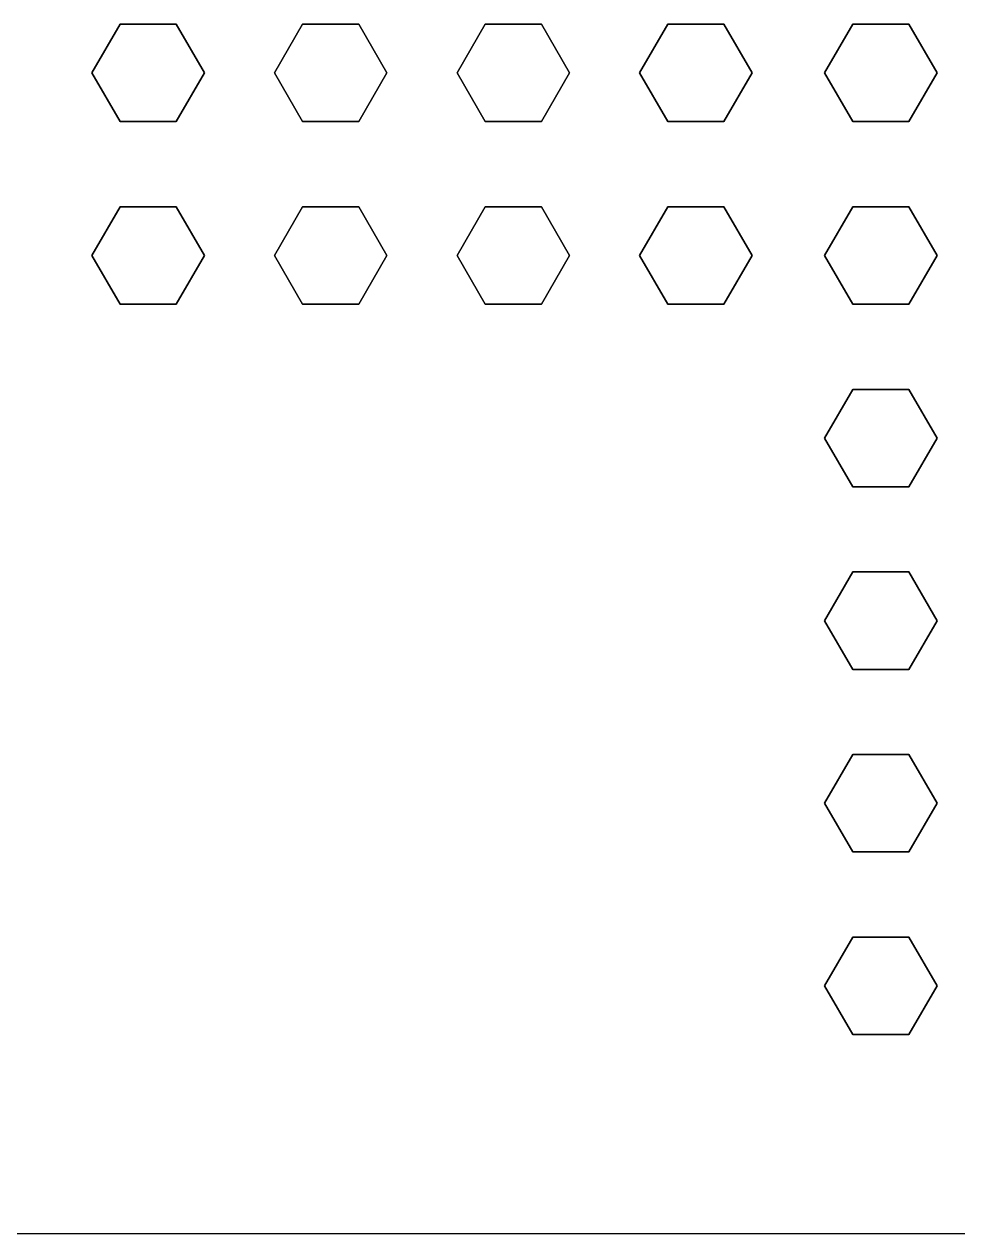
# Model space of a CAD drawing. Header units: millimetres. Extents: x -200 to 200, y -100 to 100.
# Drawn here: x -105.6 to -28.9, y -100 to -0.6 of the extents above; entities that cross this region are included whole.
import ezdxf

# ---------------------------------------------------------------- set-up
doc = ezdxf.new("R2010")
doc.units = ezdxf.units.MM
doc.layers.add('Body', color=7, linetype='CONTINUOUS')

msp = doc.modelspace()

# ---------------------------------------------------------------- linework, layer by layer
at = {"layer": 'Body'}
for p, q in [((-97.7642, -0.635), (-100.074, -4.635)), ((-100.074, -4.635, 3), (-97.7642, -0.635, 3)), ((-97.7642, -0.635), (-100.074, -4.635)), ((-100.074, -4.635, 3), (-97.7642, -0.635, 3)), ((-93.1452, -0.635), (-97.7642, -0.635)), ((-97.7642, -0.635, 3), (-93.1452, -0.635, 3)), ((-97.7642, -0.635), (-97.7642, -0.635, 3)), ((-93.1452, -0.635), (-97.7642, -0.635)), ((-97.7642, -0.635), (-97.7642, -0.635, 3)), ((-97.7642, -0.635, 3), (-93.1452, -0.635, 3)), ((-90.8354, -4.635), (-93.1452, -0.635)), ((-93.1452, -0.635, 3), (-90.8354, -4.635, 3)), ((-93.1452, -0.635), (-93.1452, -0.635, 3)), ((-90.8354, -4.635), (-93.1452, -0.635)), ((-93.1452, -0.635), (-93.1452, -0.635, 3)), ((-93.1452, -0.635, 3), (-90.8354, -4.635, 3)), ((-82.7642, -0.635), (-85.074, -4.635)), ((-85.074, -4.635, 3), (-82.7642, -0.635, 3)), ((-82.7642, -0.635), (-85.074, -4.635)), ((-85.074, -4.635, 3), (-82.7642, -0.635, 3)), ((-78.1452, -0.635), (-82.7642, -0.635)), ((-82.7642, -0.635, 3), (-78.1452, -0.635, 3)), ((-82.7642, -0.635), (-82.7642, -0.635, 3)), ((-78.1452, -0.635), (-82.7642, -0.635)), ((-82.7642, -0.635), (-82.7642, -0.635, 3)), ((-82.7642, -0.635, 3), (-78.1452, -0.635, 3)), ((-75.8354, -4.635), (-78.1452, -0.635)), ((-78.1452, -0.635, 3), (-75.8354, -4.635, 3)), ((-78.1452, -0.635), (-78.1452, -0.635, 3)), ((-75.8354, -4.635), (-78.1452, -0.635)), ((-78.1452, -0.635), (-78.1452, -0.635, 3)), ((-78.1452, -0.635, 3), (-75.8354, -4.635, 3)), ((-67.7642, -0.635), (-70.074, -4.635)), ((-70.074, -4.635, 3), (-67.7642, -0.635, 3)), ((-67.7642, -0.635), (-70.074, -4.635)), ((-70.074, -4.635, 3), (-67.7642, -0.635, 3)), ((-63.1452, -0.635), (-67.7642, -0.635)), ((-67.7642, -0.635, 3), (-63.1452, -0.635, 3)), ((-67.7642, -0.635), (-67.7642, -0.635, 3)), ((-63.1452, -0.635), (-67.7642, -0.635)), ((-67.7642, -0.635), (-67.7642, -0.635, 3)), ((-67.7642, -0.635, 3), (-63.1452, -0.635, 3)), ((-60.8354, -4.635), (-63.1452, -0.635)), ((-63.1452, -0.635, 3), (-60.8354, -4.635, 3)), ((-63.1452, -0.635), (-63.1452, -0.635, 3)), ((-60.8354, -4.635), (-63.1452, -0.635)), ((-63.1452, -0.635), (-63.1452, -0.635, 3)), ((-63.1452, -0.635, 3), (-60.8354, -4.635, 3)), ((-52.7642, -0.635), (-55.074, -4.635)), ((-55.074, -4.635, 3), (-52.7642, -0.635, 3)), ((-52.7642, -0.635), (-55.074, -4.635)), ((-55.074, -4.635, 3), (-52.7642, -0.635, 3)), ((-48.1452, -0.635), (-52.7642, -0.635)), ((-52.7642, -0.635, 3), (-48.1452, -0.635, 3)), ((-52.7642, -0.635), (-52.7642, -0.635, 3)), ((-48.1452, -0.635), (-52.7642, -0.635)), ((-52.7642, -0.635), (-52.7642, -0.635, 3)), ((-52.7642, -0.635, 3), (-48.1452, -0.635, 3)), ((-45.8354, -4.635), (-48.1452, -0.635)), ((-48.1452, -0.635, 3), (-45.8354, -4.635, 3)), ((-48.1452, -0.635), (-48.1452, -0.635, 3)), ((-45.8354, -4.635), (-48.1452, -0.635)), ((-48.1452, -0.635), (-48.1452, -0.635, 3)), ((-48.1452, -0.635, 3), (-45.8354, -4.635, 3)), ((-37.5588, -0.635), (-39.8686, -4.635)), ((-39.8686, -4.635, 3), (-37.5588, -0.635, 3)), ((-37.5588, -0.635), (-39.8686, -4.635)), ((-39.8686, -4.635, 3), (-37.5588, -0.635, 3)), ((-32.9398, -0.635), (-37.5588, -0.635)), ((-37.5588, -0.635, 3), (-32.9398, -0.635, 3)), ((-32.9398, -0.635), (-37.5588, -0.635)), ((-37.5588, -0.635), (-37.5588, -0.635, 3)), ((-37.5588, -0.635, 3), (-32.9398, -0.635, 3)), ((-37.5588, -0.635), (-37.5588, -0.635, 3)), ((-30.63, -4.635), (-32.9398, -0.635)), ((-32.9398, -0.635, 3), (-30.63, -4.635, 3)), ((-32.9398, -0.635), (-32.9398, -0.635, 3)), ((-30.63, -4.635), (-32.9398, -0.635)), ((-32.9398, -0.635), (-32.9398, -0.635, 3)), ((-32.9398, -0.635, 3), (-30.63, -4.635, 3)), ((-100.074, -4.635), (-97.7642, -8.635)), ((-97.7642, -8.635, 3), (-100.074, -4.635, 3)), ((-100.074, -4.635), (-97.7642, -8.635)), ((-97.7642, -8.635, 3), (-100.074, -4.635, 3)), ((-100.074, -4.635), (-100.074, -4.635, 3)), ((-100.074, -4.635), (-100.074, -4.635, 3)), ((-93.1452, -8.635), (-90.8354, -4.635)), ((-90.8354, -4.635, 3), (-93.1452, -8.635, 3)), ((-93.1452, -8.635), (-90.8354, -4.635)), ((-90.8354, -4.635, 3), (-93.1452, -8.635, 3)), ((-90.8354, -4.635), (-90.8354, -4.635, 3)), ((-90.8354, -4.635), (-90.8354, -4.635, 3)), ((-85.074, -4.635), (-82.7642, -8.635)), ((-82.7642, -8.635, 3), (-85.074, -4.635, 3)), ((-85.074, -4.635), (-82.7642, -8.635)), ((-82.7642, -8.635, 3), (-85.074, -4.635, 3)), ((-85.074, -4.635), (-85.074, -4.635, 3)), ((-85.074, -4.635), (-85.074, -4.635, 3)), ((-78.1452, -8.635), (-75.8354, -4.635)), ((-75.8354, -4.635, 3), (-78.1452, -8.635, 3)), ((-78.1452, -8.635), (-75.8354, -4.635)), ((-75.8354, -4.635, 3), (-78.1452, -8.635, 3)), ((-75.8354, -4.635), (-75.8354, -4.635, 3)), ((-75.8354, -4.635), (-75.8354, -4.635, 3)), ((-70.074, -4.635), (-67.7642, -8.635)), ((-67.7642, -8.635, 3), (-70.074, -4.635, 3)), ((-70.074, -4.635), (-67.7642, -8.635)), ((-67.7642, -8.635, 3), (-70.074, -4.635, 3)), ((-70.074, -4.635), (-70.074, -4.635, 3)), ((-70.074, -4.635), (-70.074, -4.635, 3)), ((-63.1452, -8.635), (-60.8354, -4.635)), ((-60.8354, -4.635, 3), (-63.1452, -8.635, 3)), ((-63.1452, -8.635), (-60.8354, -4.635)), ((-60.8354, -4.635, 3), (-63.1452, -8.635, 3)), ((-60.8354, -4.635), (-60.8354, -4.635, 3)), ((-60.8354, -4.635), (-60.8354, -4.635, 3)), ((-55.074, -4.635), (-52.7642, -8.635)), ((-52.7642, -8.635, 3), (-55.074, -4.635, 3)), ((-55.074, -4.635), (-52.7642, -8.635)), ((-52.7642, -8.635, 3), (-55.074, -4.635, 3)), ((-55.074, -4.635), (-55.074, -4.635, 3)), ((-55.074, -4.635), (-55.074, -4.635, 3)), ((-48.1452, -8.635), (-45.8354, -4.635)), ((-45.8354, -4.635, 3), (-48.1452, -8.635, 3)), ((-48.1452, -8.635), (-45.8354, -4.635)), ((-45.8354, -4.635, 3), (-48.1452, -8.635, 3)), ((-45.8354, -4.635), (-45.8354, -4.635, 3)), ((-45.8354, -4.635), (-45.8354, -4.635, 3)), ((-39.8686, -4.635), (-37.5588, -8.635)), ((-37.5588, -8.635, 3), (-39.8686, -4.635, 3)), ((-39.8686, -4.635), (-39.8686, -4.635, 3)), ((-39.8686, -4.635), (-37.5588, -8.635)), ((-37.5588, -8.635, 3), (-39.8686, -4.635, 3)), ((-39.8686, -4.635), (-39.8686, -4.635, 3)), ((-32.9398, -8.635), (-30.63, -4.635)), ((-30.63, -4.635, 3), (-32.9398, -8.635, 3)), ((-32.9398, -8.635), (-30.63, -4.635)), ((-30.63, -4.635, 3), (-32.9398, -8.635, 3)), ((-30.63, -4.635), (-30.63, -4.635, 3)), ((-30.63, -4.635), (-30.63, -4.635, 3)), ((-97.7642, -8.635), (-93.1452, -8.635)), ((-93.1452, -8.635, 3), (-97.7642, -8.635, 3)), ((-97.7642, -8.635), (-97.7642, -8.635, 3)), ((-97.7642, -8.635), (-93.1452, -8.635)), ((-93.1452, -8.635, 3), (-97.7642, -8.635, 3)), ((-97.7642, -8.635), (-97.7642, -8.635, 3)), ((-93.1452, -8.635), (-93.1452, -8.635, 3)), ((-93.1452, -8.635), (-93.1452, -8.635, 3)), ((-82.7642, -8.635), (-78.1452, -8.635)), ((-78.1452, -8.635, 3), (-82.7642, -8.635, 3)), ((-82.7642, -8.635), (-82.7642, -8.635, 3)), ((-82.7642, -8.635), (-78.1452, -8.635)), ((-78.1452, -8.635, 3), (-82.7642, -8.635, 3)), ((-82.7642, -8.635), (-82.7642, -8.635, 3)), ((-78.1452, -8.635), (-78.1452, -8.635, 3)), ((-78.1452, -8.635), (-78.1452, -8.635, 3)), ((-67.7642, -8.635), (-63.1452, -8.635)), ((-63.1452, -8.635, 3), (-67.7642, -8.635, 3)), ((-67.7642, -8.635), (-67.7642, -8.635, 3)), ((-67.7642, -8.635), (-63.1452, -8.635)), ((-63.1452, -8.635, 3), (-67.7642, -8.635, 3)), ((-67.7642, -8.635), (-67.7642, -8.635, 3)), ((-63.1452, -8.635), (-63.1452, -8.635, 3)), ((-63.1452, -8.635), (-63.1452, -8.635, 3)), ((-52.7642, -8.635), (-48.1452, -8.635)), ((-48.1452, -8.635, 3), (-52.7642, -8.635, 3)), ((-52.7642, -8.635), (-52.7642, -8.635, 3)), ((-52.7642, -8.635), (-48.1452, -8.635)), ((-48.1452, -8.635, 3), (-52.7642, -8.635, 3)), ((-52.7642, -8.635), (-52.7642, -8.635, 3)), ((-48.1452, -8.635), (-48.1452, -8.635, 3)), ((-48.1452, -8.635), (-48.1452, -8.635, 3)), ((-37.5588, -8.635), (-32.9398, -8.635)), ((-32.9398, -8.635, 3), (-37.5588, -8.635, 3)), ((-37.5588, -8.635), (-37.5588, -8.635, 3)), ((-37.5588, -8.635), (-32.9398, -8.635)), ((-32.9398, -8.635, 3), (-37.5588, -8.635, 3)), ((-37.5588, -8.635), (-37.5588, -8.635, 3)), ((-32.9398, -8.635), (-32.9398, -8.635, 3)), ((-32.9398, -8.635), (-32.9398, -8.635, 3)), ((-97.7642, -15.635), (-100.074, -19.635)), ((-100.074, -19.635, 3), (-97.7642, -15.635, 3)), ((-97.7642, -15.635), (-100.074, -19.635)), ((-100.074, -19.635, 3), (-97.7642, -15.635, 3)), ((-93.1452, -15.635), (-97.7642, -15.635)), ((-97.7642, -15.635, 3), (-93.1452, -15.635, 3)), ((-97.7642, -15.635), (-97.7642, -15.635, 3)), ((-93.1452, -15.635), (-97.7642, -15.635)), ((-97.7642, -15.635), (-97.7642, -15.635, 3)), ((-97.7642, -15.635, 3), (-93.1452, -15.635, 3)), ((-90.8354, -19.635), (-93.1452, -15.635)), ((-93.1452, -15.635, 3), (-90.8354, -19.635, 3)), ((-93.1452, -15.635), (-93.1452, -15.635, 3)), ((-90.8354, -19.635), (-93.1452, -15.635)), ((-93.1452, -15.635), (-93.1452, -15.635, 3)), ((-93.1452, -15.635, 3), (-90.8354, -19.635, 3)), ((-82.7642, -15.635), (-85.074, -19.635)), ((-85.074, -19.635, 3), (-82.7642, -15.635, 3)), ((-82.7642, -15.635), (-85.074, -19.635)), ((-85.074, -19.635, 3), (-82.7642, -15.635, 3)), ((-78.1452, -15.635), (-82.7642, -15.635)), ((-82.7642, -15.635, 3), (-78.1452, -15.635, 3)), ((-82.7642, -15.635), (-82.7642, -15.635, 3)), ((-78.1452, -15.635), (-82.7642, -15.635)), ((-82.7642, -15.635), (-82.7642, -15.635, 3)), ((-82.7642, -15.635, 3), (-78.1452, -15.635, 3)), ((-75.8354, -19.635), (-78.1452, -15.635)), ((-78.1452, -15.635, 3), (-75.8354, -19.635, 3)), ((-78.1452, -15.635), (-78.1452, -15.635, 3)), ((-75.8354, -19.635), (-78.1452, -15.635)), ((-78.1452, -15.635), (-78.1452, -15.635, 3)), ((-78.1452, -15.635, 3), (-75.8354, -19.635, 3)), ((-67.7642, -15.635), (-70.074, -19.635)), ((-70.074, -19.635, 3), (-67.7642, -15.635, 3)), ((-67.7642, -15.635), (-70.074, -19.635)), ((-70.074, -19.635, 3), (-67.7642, -15.635, 3)), ((-63.1452, -15.635), (-67.7642, -15.635)), ((-67.7642, -15.635, 3), (-63.1452, -15.635, 3)), ((-67.7642, -15.635), (-67.7642, -15.635, 3)), ((-63.1452, -15.635), (-67.7642, -15.635)), ((-67.7642, -15.635), (-67.7642, -15.635, 3)), ((-67.7642, -15.635, 3), (-63.1452, -15.635, 3)), ((-60.8354, -19.635), (-63.1452, -15.635)), ((-63.1452, -15.635, 3), (-60.8354, -19.635, 3)), ((-63.1452, -15.635), (-63.1452, -15.635, 3)), ((-60.8354, -19.635), (-63.1452, -15.635)), ((-63.1452, -15.635), (-63.1452, -15.635, 3)), ((-63.1452, -15.635, 3), (-60.8354, -19.635, 3)), ((-52.7642, -15.635), (-55.074, -19.635)), ((-55.074, -19.635, 3), (-52.7642, -15.635, 3)), ((-52.7642, -15.635), (-55.074, -19.635)), ((-55.074, -19.635, 3), (-52.7642, -15.635, 3)), ((-48.1452, -15.635), (-52.7642, -15.635)), ((-52.7642, -15.635, 3), (-48.1452, -15.635, 3)), ((-52.7642, -15.635), (-52.7642, -15.635, 3)), ((-48.1452, -15.635), (-52.7642, -15.635)), ((-52.7642, -15.635), (-52.7642, -15.635, 3)), ((-52.7642, -15.635, 3), (-48.1452, -15.635, 3)), ((-45.8354, -19.635), (-48.1452, -15.635)), ((-48.1452, -15.635, 3), (-45.8354, -19.635, 3)), ((-48.1452, -15.635), (-48.1452, -15.635, 3)), ((-45.8354, -19.635), (-48.1452, -15.635)), ((-48.1452, -15.635), (-48.1452, -15.635, 3)), ((-48.1452, -15.635, 3), (-45.8354, -19.635, 3)), ((-37.5588, -15.635), (-39.8686, -19.635)), ((-39.8686, -19.635, 3), (-37.5588, -15.635, 3)), ((-37.5588, -15.635), (-39.8686, -19.635)), ((-39.8686, -19.635, 3), (-37.5588, -15.635, 3)), ((-32.9398, -15.635), (-37.5588, -15.635)), ((-37.5588, -15.635, 3), (-32.9398, -15.635, 3)), ((-32.9398, -15.635), (-37.5588, -15.635)), ((-37.5588, -15.635), (-37.5588, -15.635, 3)), ((-37.5588, -15.635, 3), (-32.9398, -15.635, 3)), ((-37.5588, -15.635), (-37.5588, -15.635, 3)), ((-30.63, -19.635), (-32.9398, -15.635)), ((-32.9398, -15.635, 3), (-30.63, -19.635, 3)), ((-32.9398, -15.635), (-32.9398, -15.635, 3)), ((-30.63, -19.635), (-32.9398, -15.635)), ((-32.9398, -15.635), (-32.9398, -15.635, 3)), ((-32.9398, -15.635, 3), (-30.63, -19.635, 3)), ((-100.074, -19.635), (-97.7642, -23.635)), ((-97.7642, -23.635, 3), (-100.074, -19.635, 3)), ((-100.074, -19.635), (-97.7642, -23.635)), ((-97.7642, -23.635, 3), (-100.074, -19.635, 3)), ((-100.074, -19.635), (-100.074, -19.635, 3)), ((-100.074, -19.635), (-100.074, -19.635, 3)), ((-93.1452, -23.635), (-90.8354, -19.635)), ((-90.8354, -19.635, 3), (-93.1452, -23.635, 3)), ((-93.1452, -23.635), (-90.8354, -19.635)), ((-90.8354, -19.635, 3), (-93.1452, -23.635, 3)), ((-90.8354, -19.635), (-90.8354, -19.635, 3)), ((-90.8354, -19.635), (-90.8354, -19.635, 3)), ((-85.074, -19.635), (-82.7642, -23.635)), ((-82.7642, -23.635, 3), (-85.074, -19.635, 3)), ((-85.074, -19.635), (-82.7642, -23.635)), ((-82.7642, -23.635, 3), (-85.074, -19.635, 3)), ((-85.074, -19.635), (-85.074, -19.635, 3)), ((-85.074, -19.635), (-85.074, -19.635, 3)), ((-78.1452, -23.635), (-75.8354, -19.635)), ((-75.8354, -19.635, 3), (-78.1452, -23.635, 3)), ((-78.1452, -23.635), (-75.8354, -19.635)), ((-75.8354, -19.635, 3), (-78.1452, -23.635, 3)), ((-75.8354, -19.635), (-75.8354, -19.635, 3)), ((-75.8354, -19.635), (-75.8354, -19.635, 3)), ((-70.074, -19.635), (-67.7642, -23.635)), ((-67.7642, -23.635, 3), (-70.074, -19.635, 3)), ((-70.074, -19.635), (-67.7642, -23.635)), ((-67.7642, -23.635, 3), (-70.074, -19.635, 3)), ((-70.074, -19.635), (-70.074, -19.635, 3)), ((-70.074, -19.635), (-70.074, -19.635, 3)), ((-63.1452, -23.635), (-60.8354, -19.635)), ((-60.8354, -19.635, 3), (-63.1452, -23.635, 3)), ((-63.1452, -23.635), (-60.8354, -19.635)), ((-60.8354, -19.635, 3), (-63.1452, -23.635, 3)), ((-60.8354, -19.635), (-60.8354, -19.635, 3)), ((-60.8354, -19.635), (-60.8354, -19.635, 3)), ((-55.074, -19.635), (-52.7642, -23.635)), ((-52.7642, -23.635, 3), (-55.074, -19.635, 3)), ((-55.074, -19.635), (-52.7642, -23.635)), ((-52.7642, -23.635, 3), (-55.074, -19.635, 3)), ((-55.074, -19.635), (-55.074, -19.635, 3)), ((-55.074, -19.635), (-55.074, -19.635, 3)), ((-48.1452, -23.635), (-45.8354, -19.635)), ((-45.8354, -19.635, 3), (-48.1452, -23.635, 3)), ((-48.1452, -23.635), (-45.8354, -19.635)), ((-45.8354, -19.635, 3), (-48.1452, -23.635, 3)), ((-45.8354, -19.635), (-45.8354, -19.635, 3)), ((-45.8354, -19.635), (-45.8354, -19.635, 3)), ((-39.8686, -19.635), (-37.5588, -23.635)), ((-37.5588, -23.635, 3), (-39.8686, -19.635, 3)), ((-39.8686, -19.635), (-39.8686, -19.635, 3)), ((-39.8686, -19.635), (-37.5588, -23.635)), ((-37.5588, -23.635, 3), (-39.8686, -19.635, 3)), ((-39.8686, -19.635), (-39.8686, -19.635, 3)), ((-32.9398, -23.635), (-30.63, -19.635)), ((-30.63, -19.635, 3), (-32.9398, -23.635, 3)), ((-32.9398, -23.635), (-30.63, -19.635)), ((-30.63, -19.635, 3), (-32.9398, -23.635, 3)), ((-30.63, -19.635), (-30.63, -19.635, 3)), ((-30.63, -19.635), (-30.63, -19.635, 3)), ((-97.7642, -23.635), (-93.1452, -23.635)), ((-93.1452, -23.635, 3), (-97.7642, -23.635, 3)), ((-97.7642, -23.635), (-97.7642, -23.635, 3)), ((-97.7642, -23.635), (-93.1452, -23.635)), ((-93.1452, -23.635, 3), (-97.7642, -23.635, 3)), ((-97.7642, -23.635), (-97.7642, -23.635, 3)), ((-93.1452, -23.635), (-93.1452, -23.635, 3)), ((-93.1452, -23.635), (-93.1452, -23.635, 3)), ((-82.7642, -23.635), (-78.1452, -23.635)), ((-78.1452, -23.635, 3), (-82.7642, -23.635, 3)), ((-82.7642, -23.635), (-82.7642, -23.635, 3)), ((-82.7642, -23.635), (-78.1452, -23.635)), ((-78.1452, -23.635, 3), (-82.7642, -23.635, 3)), ((-82.7642, -23.635), (-82.7642, -23.635, 3)), ((-78.1452, -23.635), (-78.1452, -23.635, 3)), ((-78.1452, -23.635), (-78.1452, -23.635, 3)), ((-67.7642, -23.635), (-63.1452, -23.635)), ((-63.1452, -23.635, 3), (-67.7642, -23.635, 3)), ((-67.7642, -23.635), (-67.7642, -23.635, 3)), ((-67.7642, -23.635), (-63.1452, -23.635)), ((-63.1452, -23.635, 3), (-67.7642, -23.635, 3)), ((-67.7642, -23.635), (-67.7642, -23.635, 3)), ((-63.1452, -23.635), (-63.1452, -23.635, 3)), ((-63.1452, -23.635), (-63.1452, -23.635, 3)), ((-52.7642, -23.635), (-48.1452, -23.635)), ((-48.1452, -23.635, 3), (-52.7642, -23.635, 3)), ((-52.7642, -23.635), (-52.7642, -23.635, 3)), ((-52.7642, -23.635), (-48.1452, -23.635)), ((-48.1452, -23.635, 3), (-52.7642, -23.635, 3)), ((-52.7642, -23.635), (-52.7642, -23.635, 3)), ((-48.1452, -23.635), (-48.1452, -23.635, 3)), ((-48.1452, -23.635), (-48.1452, -23.635, 3)), ((-37.5588, -23.635), (-32.9398, -23.635)), ((-32.9398, -23.635, 3), (-37.5588, -23.635, 3)), ((-37.5588, -23.635), (-37.5588, -23.635, 3)), ((-37.5588, -23.635), (-32.9398, -23.635)), ((-32.9398, -23.635, 3), (-37.5588, -23.635, 3)), ((-37.5588, -23.635), (-37.5588, -23.635, 3)), ((-32.9398, -23.635), (-32.9398, -23.635, 3)), ((-32.9398, -23.635), (-32.9398, -23.635, 3)), ((-37.5588, -30.635), (-39.8686, -34.635)), ((-39.8686, -34.635, 3), (-37.5588, -30.635, 3)), ((-37.5588, -30.635), (-39.8686, -34.635)), ((-39.8686, -34.635, 3), (-37.5588, -30.635, 3)), ((-32.9398, -30.635), (-37.5588, -30.635)), ((-37.5588, -30.635, 3), (-32.9398, -30.635, 3)), ((-32.9398, -30.635), (-37.5588, -30.635)), ((-37.5588, -30.635), (-37.5588, -30.635, 3)), ((-37.5588, -30.635, 3), (-32.9398, -30.635, 3)), ((-37.5588, -30.635), (-37.5588, -30.635, 3)), ((-30.63, -34.635), (-32.9398, -30.635)), ((-32.9398, -30.635, 3), (-30.63, -34.635, 3)), ((-32.9398, -30.635), (-32.9398, -30.635, 3)), ((-30.63, -34.635), (-32.9398, -30.635)), ((-32.9398, -30.635), (-32.9398, -30.635, 3)), ((-32.9398, -30.635, 3), (-30.63, -34.635, 3)), ((-39.8686, -34.635), (-37.5588, -38.635)), ((-37.5588, -38.635, 3), (-39.8686, -34.635, 3)), ((-39.8686, -34.635), (-39.8686, -34.635, 3)), ((-39.8686, -34.635), (-37.5588, -38.635)), ((-37.5588, -38.635, 3), (-39.8686, -34.635, 3)), ((-39.8686, -34.635), (-39.8686, -34.635, 3)), ((-32.9398, -38.635), (-30.63, -34.635)), ((-30.63, -34.635, 3), (-32.9398, -38.635, 3)), ((-32.9398, -38.635), (-30.63, -34.635)), ((-30.63, -34.635, 3), (-32.9398, -38.635, 3)), ((-30.63, -34.635), (-30.63, -34.635, 3)), ((-30.63, -34.635), (-30.63, -34.635, 3)), ((-37.5588, -38.635), (-32.9398, -38.635)), ((-32.9398, -38.635, 3), (-37.5588, -38.635, 3)), ((-37.5588, -38.635), (-37.5588, -38.635, 3)), ((-37.5588, -38.635), (-32.9398, -38.635)), ((-32.9398, -38.635, 3), (-37.5588, -38.635, 3)), ((-37.5588, -38.635), (-37.5588, -38.635, 3)), ((-32.9398, -38.635), (-32.9398, -38.635, 3)), ((-32.9398, -38.635), (-32.9398, -38.635, 3)), ((-37.5588, -45.635), (-39.8686, -49.635)), ((-39.8686, -49.635, 3), (-37.5588, -45.635, 3)), ((-37.5588, -45.635), (-39.8686, -49.635)), ((-39.8686, -49.635, 3), (-37.5588, -45.635, 3)), ((-32.9398, -45.635), (-37.5588, -45.635)), ((-37.5588, -45.635, 3), (-32.9398, -45.635, 3)), ((-32.9398, -45.635), (-37.5588, -45.635)), ((-37.5588, -45.635), (-37.5588, -45.635, 3)), ((-37.5588, -45.635, 3), (-32.9398, -45.635, 3)), ((-37.5588, -45.635), (-37.5588, -45.635, 3)), ((-30.63, -49.635), (-32.9398, -45.635)), ((-32.9398, -45.635, 3), (-30.63, -49.635, 3)), ((-32.9398, -45.635), (-32.9398, -45.635, 3)), ((-30.63, -49.635), (-32.9398, -45.635)), ((-32.9398, -45.635), (-32.9398, -45.635, 3)), ((-32.9398, -45.635, 3), (-30.63, -49.635, 3)), ((-39.8686, -49.635), (-37.5588, -53.635)), ((-37.5588, -53.635, 3), (-39.8686, -49.635, 3)), ((-39.8686, -49.635), (-39.8686, -49.635, 3)), ((-39.8686, -49.635), (-37.5588, -53.635)), ((-37.5588, -53.635, 3), (-39.8686, -49.635, 3)), ((-39.8686, -49.635), (-39.8686, -49.635, 3)), ((-32.9398, -53.635), (-30.63, -49.635)), ((-30.63, -49.635, 3), (-32.9398, -53.635, 3)), ((-32.9398, -53.635), (-30.63, -49.635)), ((-30.63, -49.635, 3), (-32.9398, -53.635, 3)), ((-30.63, -49.635), (-30.63, -49.635, 3)), ((-30.63, -49.635), (-30.63, -49.635, 3)), ((-37.5588, -53.635), (-32.9398, -53.635)), ((-32.9398, -53.635, 3), (-37.5588, -53.635, 3)), ((-37.5588, -53.635), (-37.5588, -53.635, 3)), ((-37.5588, -53.635), (-32.9398, -53.635)), ((-32.9398, -53.635, 3), (-37.5588, -53.635, 3)), ((-37.5588, -53.635), (-37.5588, -53.635, 3)), ((-32.9398, -53.635), (-32.9398, -53.635, 3)), ((-32.9398, -53.635), (-32.9398, -53.635, 3)), ((-37.5588, -60.635), (-39.8686, -64.635)), ((-39.8686, -64.635, 3), (-37.5588, -60.635, 3)), ((-37.5588, -60.635), (-39.8686, -64.635)), ((-39.8686, -64.635, 3), (-37.5588, -60.635, 3)), ((-32.9398, -60.635), (-37.5588, -60.635)), ((-37.5588, -60.635, 3), (-32.9398, -60.635, 3)), ((-32.9398, -60.635), (-37.5588, -60.635)), ((-37.5588, -60.635), (-37.5588, -60.635, 3)), ((-37.5588, -60.635, 3), (-32.9398, -60.635, 3)), ((-37.5588, -60.635), (-37.5588, -60.635, 3)), ((-30.63, -64.635), (-32.9398, -60.635)), ((-32.9398, -60.635, 3), (-30.63, -64.635, 3)), ((-32.9398, -60.635), (-32.9398, -60.635, 3)), ((-30.63, -64.635), (-32.9398, -60.635)), ((-32.9398, -60.635), (-32.9398, -60.635, 3)), ((-32.9398, -60.635, 3), (-30.63, -64.635, 3)), ((-39.8686, -64.635), (-37.5588, -68.635)), ((-37.5588, -68.635, 3), (-39.8686, -64.635, 3)), ((-39.8686, -64.635), (-39.8686, -64.635, 3)), ((-39.8686, -64.635), (-37.5588, -68.635)), ((-37.5588, -68.635, 3), (-39.8686, -64.635, 3)), ((-39.8686, -64.635), (-39.8686, -64.635, 3)), ((-32.9398, -68.635), (-30.63, -64.635)), ((-30.63, -64.635, 3), (-32.9398, -68.635, 3)), ((-32.9398, -68.635), (-30.63, -64.635)), ((-30.63, -64.635, 3), (-32.9398, -68.635, 3)), ((-30.63, -64.635), (-30.63, -64.635, 3)), ((-30.63, -64.635), (-30.63, -64.635, 3)), ((-37.5588, -68.635), (-32.9398, -68.635)), ((-32.9398, -68.635, 3), (-37.5588, -68.635, 3)), ((-37.5588, -68.635), (-37.5588, -68.635, 3)), ((-37.5588, -68.635), (-32.9398, -68.635)), ((-32.9398, -68.635, 3), (-37.5588, -68.635, 3)), ((-37.5588, -68.635), (-37.5588, -68.635, 3)), ((-32.9398, -68.635), (-32.9398, -68.635, 3)), ((-32.9398, -68.635), (-32.9398, -68.635, 3)), ((-37.5588, -75.635), (-39.8686, -79.635)), ((-39.8686, -79.635, 3), (-37.5588, -75.635, 3)), ((-37.5588, -75.635), (-39.8686, -79.635)), ((-39.8686, -79.635, 3), (-37.5588, -75.635, 3)), ((-32.9398, -75.635), (-37.5588, -75.635)), ((-37.5588, -75.635, 3), (-32.9398, -75.635, 3)), ((-32.9398, -75.635), (-37.5588, -75.635)), ((-37.5588, -75.635), (-37.5588, -75.635, 3)), ((-37.5588, -75.635, 3), (-32.9398, -75.635, 3)), ((-37.5588, -75.635), (-37.5588, -75.635, 3)), ((-30.63, -79.635), (-32.9398, -75.635)), ((-32.9398, -75.635, 3), (-30.63, -79.635, 3)), ((-32.9398, -75.635), (-32.9398, -75.635, 3)), ((-30.63, -79.635), (-32.9398, -75.635)), ((-32.9398, -75.635), (-32.9398, -75.635, 3)), ((-32.9398, -75.635, 3), (-30.63, -79.635, 3)), ((-39.8686, -79.635), (-37.5588, -83.635)), ((-37.5588, -83.635, 3), (-39.8686, -79.635, 3)), ((-39.8686, -79.635), (-39.8686, -79.635, 3)), ((-39.8686, -79.635), (-37.5588, -83.635)), ((-37.5588, -83.635, 3), (-39.8686, -79.635, 3)), ((-39.8686, -79.635), (-39.8686, -79.635, 3)), ((-32.9398, -83.635), (-30.63, -79.635)), ((-30.63, -79.635, 3), (-32.9398, -83.635, 3)), ((-32.9398, -83.635), (-30.63, -79.635)), ((-30.63, -79.635, 3), (-32.9398, -83.635, 3)), ((-30.63, -79.635), (-30.63, -79.635, 3)), ((-30.63, -79.635), (-30.63, -79.635, 3)), ((-37.5588, -83.635), (-32.9398, -83.635)), ((-32.9398, -83.635, 3), (-37.5588, -83.635, 3)), ((-37.5588, -83.635), (-37.5588, -83.635, 3)), ((-37.5588, -83.635), (-32.9398, -83.635)), ((-32.9398, -83.635, 3), (-37.5588, -83.635, 3)), ((-37.5588, -83.635), (-37.5588, -83.635, 3)), ((-32.9398, -83.635), (-32.9398, -83.635, 3)), ((-32.9398, -83.635), (-32.9398, -83.635, 3)), ((200, -100), (-200, -100)), ((200, -100, 3), (-200, -100, 3)), ((200, -100), (-200, -100)), ((200, -100, 3), (-200, -100, 3))]:
    msp.add_line(p, q, dxfattribs=at)

doc.saveas('drawing.dxf')
